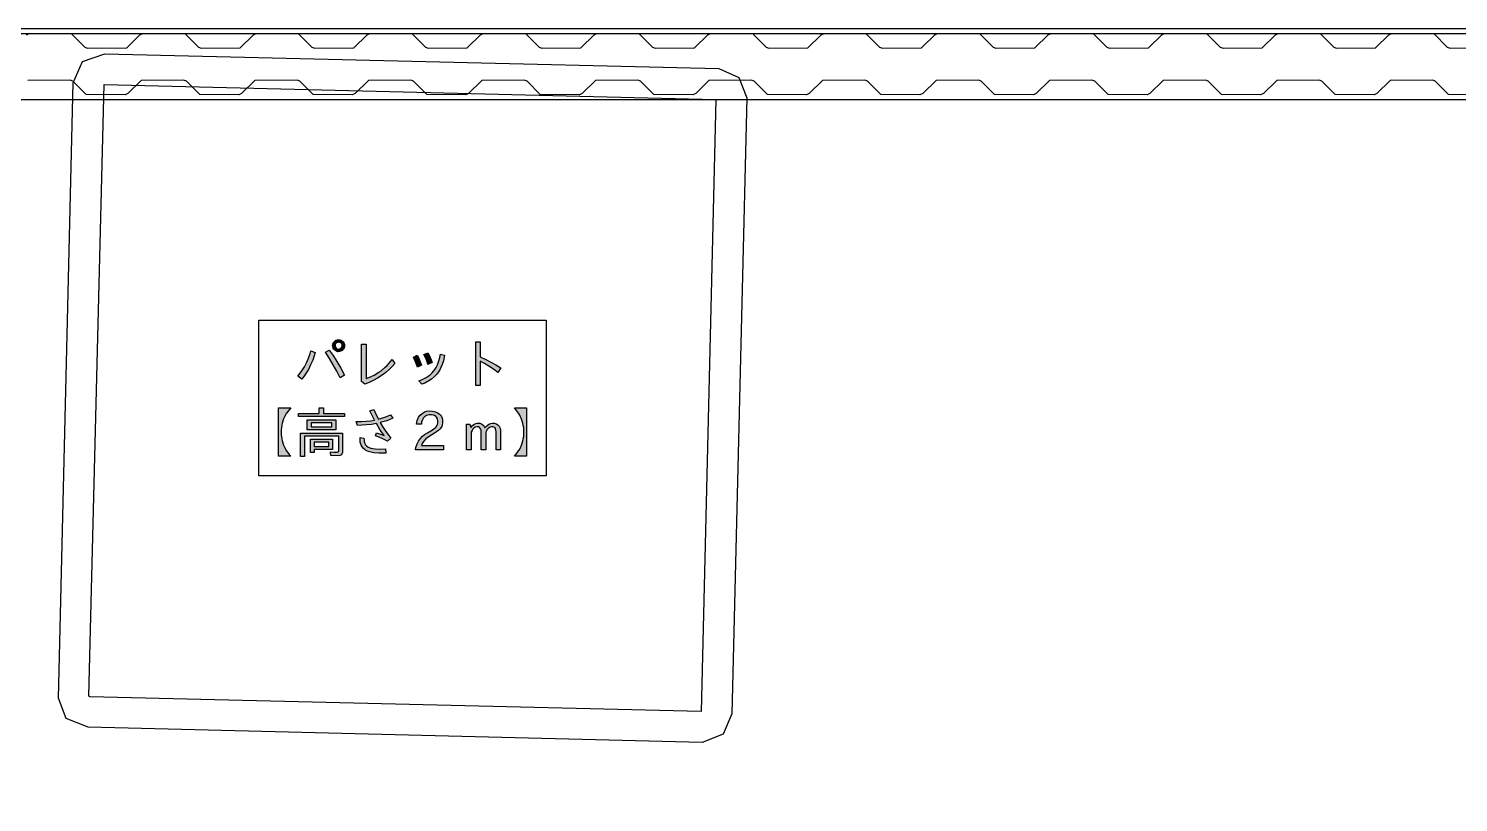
# Model space of a CAD drawing. Header units: millimetres. Extents: x -851 to 12103, y -752 to 16103.
# Drawn here: x 2083 to 5584, y 14119 to 16012 of the extents above; entities that cross this region are included whole.
import ezdxf

# ---------------------------------------------------------------- set-up
doc = ezdxf.new("R2010")
doc.units = ezdxf.units.MM
for name, color, linetype in [('名称ラベル', 1, 'Continuous'), ('壁', 8, 'Continuous'), ('床', 9, 'Continuous'), ('荷', 34, 'Continuous'), ('設備', 5, 'Continuous')]:
    doc.layers.add(name, color=color, linetype=linetype)

msp = doc.modelspace()

# ---------------------------------------------------------------- hatches: boundary and pattern name
at = {"layer": '名称ラベル'}
h = msp.add_hatch(color=1, dxfattribs=at)
h.paths.add_polyline_path([(2828, 15236.4), (2828.3, 15239.9), (2829.5, 15243), (2831.4, 15245.7), (2833.2, 15247.4), (2836.1, 15249.3), (2838.9, 15250.3), (2845.5, 15250.5), (2848.3, 15249.6), (2850, 15248.7), (2853.8, 15245.3), (2856.1, 15241.5), (2856.8, 15238.9), (2857, 15236.2), (2856.8, 15233.5), (2856, 15230.9), (2854.6, 15228.4), (2853.1, 15226.4), (2851.4, 15224.7), (2849.4, 15223.4), (2847.3, 15222.4), (2844.9, 15221.9), (2839.5, 15222), (2841.2, 15222.1), (2838.4, 15222.3), (2835.8, 15223.4), (2832.3, 15225.8), (2830.6, 15227.7), (2829.3, 15229.9), (2828.2, 15233.6)])
h.paths.add_polyline_path([(2839.4, 15244.4), (2836.4, 15242.5), (2834.9, 15240.8), (2834.3, 15239.4), (2833.8, 15235.9), (2834.6, 15232.8), (2836.6, 15229.8), (2838.9, 15228.2), (2841.8, 15227.5), (2847.9, 15227.4), (2844, 15227.7), (2847.4, 15229.1), (2849.9, 15231.6), (2851, 15234.4), (2851, 15238.2), (2850.2, 15240.4), (2848.7, 15242.4), (2846.9, 15243.8), (2844.5, 15244.7), (2848.6, 15244.7), (2840.7, 15245), (2841.1, 15244.9), (2832.9, 15244.1)])
for points in [[(2898.6, 15239.8), (2910.1, 15239.8), (2910.2, 15155.6), (2916.8, 15158.2), (2929.4, 15164.3), (2941, 15171.2), (2946.4, 15175), (2956.5, 15183.2), (2961.2, 15187.7), (2965.6, 15192.4), (2973.8, 15202.4), (2980.1, 15192.8), (2973.8, 15185.2), (2966.4, 15177.7), (2957.8, 15170.5), (2951.5, 15165.9), (2937.7, 15156.9), (2927.3, 15151.1), (2917, 15146.1), (2906.7, 15141.9), (2898.6, 15148.1)], [(3178.8, 15138.7), (3178.8, 15245.9), (3189.5, 15245.9), (3189.5, 15208.8), (3202.6, 15202.6), (3215.3, 15196), (3227.5, 15188.9), (3239.4, 15181.6), (3232.4, 15170.8), (3221.5, 15178.8), (3210.7, 15186), (3200, 15192.5), (3189.5, 15198.1), (3189.5, 15138.7)], [(2742.7, 15161.7), (2746.2, 15165.9), (2752.8, 15174.7), (2758.8, 15184.2), (2761.5, 15189.2), (2764.1, 15194.5), (2768.8, 15205.5), (2772.8, 15217.2), (2774.6, 15223.4), (2785.5, 15219.6), (2779.1, 15200.6), (2774.1, 15188.9), (2768.6, 15178), (2765.7, 15172.9), (2759.3, 15163.2), (2752.4, 15154.3)], [(2810.1, 15220.1), (2819.6, 15225.1), (2829, 15211.8), (2838.3, 15197.1), (2847.7, 15181.3), (2857, 15164.3), (2846.4, 15157.1), (2838.3, 15173.4), (2829.6, 15189.4), (2820.1, 15204.9)], [(3025.6, 15208.2), (3034.7, 15212.7), (3037.8, 15207.1), (3040.7, 15201.1), (3045.7, 15188.2), (3035.9, 15183.6), (3031, 15196.8)], [(3039.1, 15150.2), (3046.8, 15153.1), (3057.3, 15158.3), (3066.3, 15164.6), (3071.7, 15169.6), (3078.2, 15177.5), (3081.5, 15182.9), (3084.5, 15189), (3088.1, 15199.3), (3090.1, 15207.1), (3091.6, 15215.4), (3102.1, 15213), (3099, 15198.9), (3096.2, 15190.4), (3092.9, 15182.5), (3091, 15178.8), (3086.9, 15171.9), (3082.2, 15165.7), (3077.7, 15160.8), (3069.8, 15154.2), (3063.8, 15150.2), (3053.6, 15144.8), (3046, 15141.6)], [(3051.3, 15214.3), (3060.8, 15218.7), (3063.9, 15213.2), (3066.6, 15207.3), (3069.1, 15201.2), (3071.2, 15194.7), (3061.3, 15190), (3059.2, 15196.8), (3056.8, 15203.1), (3054.2, 15209)], [(2695.5, 14965.6), (2695.5, 15084.1), (2725.5, 15084.1), (2718.4, 15075.5), (2715.3, 15071.1), (2710.1, 15061.7), (2707.9, 15056.8), (2704.7, 15046.7), (2703.5, 15041.4), (2702.2, 15030.5), (2702.1, 15024.9), (2702.2, 15019.2), (2703.5, 15008.2), (2704.7, 15003), (2707.9, 14992.8), (2710.1, 14987.9), (2715.3, 14978.6), (2721.8, 14969.8), (2725.5, 14965.6)], [(2744.5, 15062.7), (2744.5, 15070.5), (2795.2, 15070.5), (2795.3, 15084.4), (2805.2, 15084.4), (2805.2, 15070.5), (2856.8, 15070.5), (2856.8, 15062.7)], [(2885.5, 15050.9), (2897.4, 15050.8), (2909.6, 15051.4), (2921.5, 15052.6), (2930.2, 15054.1), (2919.3, 15077), (2928.8, 15079.6), (2934.5, 15066.6), (2939.8, 15056.2), (2947.7, 15058.4), (2955.3, 15061), (2962.6, 15063.9), (2969.5, 15067.2), (2975.1, 15058.4), (2960.3, 15052.5), (2944.4, 15047.9), (2950, 15038.4), (2956.3, 15028.9), (2963, 15019.3), (2970.4, 15009.8), (2962.2, 15002.7), (2947.9, 15009.6), (2932.6, 15015.3), (2935.5, 15022.9), (2945.3, 15019.6), (2954.4, 15016.1), (2949.4, 15022.6), (2944.4, 15029.8), (2935, 15045.6), (2922.9, 15043.6), (2911.1, 15042.2), (2899.6, 15041.4), (2888.6, 15041.1)], [(3030.5, 14981.3), (3031.9, 14987.3), (3034.7, 14995.6), (3038.5, 15002.9), (3043.3, 15009.4), (3047.5, 15013.7), (3053.2, 15018.5), (3060.1, 15023), (3072.6, 15030.4), (3078.6, 15034.8), (3081.2, 15037.3), (3083.3, 15040.3), (3084.8, 15043.6), (3085.6, 15047), (3085.6, 15052.3), (3084.5, 15057.2), (3082.4, 15061.1), (3080.9, 15062.7), (3077.2, 15065.1), (3074.9, 15066), (3069.6, 15067), (3064.6, 15067), (3060.9, 15066.4), (3057.6, 15065.2), (3053.2, 15062.4), (3050.7, 15059.7), (3048.5, 15056.5), (3046.9, 15052.8), (3045.7, 15048.7), (3045.1, 15044), (3033.3, 15044), (3034, 15048.9), (3035.1, 15053.4), (3036.6, 15057.5), (3038.5, 15061.3), (3042.2, 15066.3), (3046.9, 15070.4), (3052.1, 15073.6), (3057.9, 15075.6), (3064.3, 15076.5), (3071.7, 15076.3), (3076.5, 15075.4), (3079.5, 15074.5), (3084.9, 15071.8), (3088.7, 15069.1), (3091.8, 15066), (3094.2, 15062.5), (3095.9, 15058.6), (3096.9, 15054.3), (3097.2, 15047.7), (3096.2, 15042.2), (3094.9, 15038.7), (3093.1, 15035.5), (3090.8, 15032.4), (3088, 15029.5), (3084.6, 15026.6), (3077.6, 15021.8), (3064.3, 15014.1), (3056.4, 15008), (3050.5, 15001.3), (3047.5, 14996.6), (3045.5, 14991.6), (3099.7, 14991.6), (3099.7, 14981.3)], [(3272.9, 15084.1), (3302.9, 15084.1), (3302.9, 14965.6), (3272.9, 14965.6), (3280, 14974.1), (3283.1, 14978.6), (3285.9, 14983.2), (3290.5, 14992.8), (3293.7, 15003), (3294.9, 15008.2), (3295.7, 15013.6), (3296.3, 15024.7), (3295.7, 15035.9), (3294.9, 15041.2), (3293.7, 15046.5), (3290.5, 15056.7), (3285.9, 15066.3), (3283.1, 15071), (3276.6, 15079.9)], [(2749.2, 14965.3), (2749.2, 15022.3), (2852.1, 15022.3), (2852, 14975.1), (2851.3, 14972.3), (2850.7, 14971.1), (2849, 14969.2), (2847.9, 14968.5), (2845.1, 14967.3), (2841.7, 14966.8), (2823.8, 14967.3), (2822.5, 14976.8), (2831, 14975.8), (2838.7, 14975.4), (2841.1, 14976.2), (2842.2, 14977.3), (2842.7, 14979.7), (2842.7, 15014.7), (2758.7, 15014.7), (2758.6, 14965.3)], [(3155.6, 14981.3), (3155.6, 15044.1), (3164.1, 15044.1), (3166, 15036.2), (3170.5, 15040.8), (3173.6, 15043.1), (3178.3, 15045.5), (3181.4, 15046.4), (3186.4, 15046.6), (3188.1, 15046.3), (3192.7, 15044.7), (3196.7, 15041.6), (3198.9, 15038.8), (3200.7, 15035.3), (3205.2, 15040.3), (3210, 15043.8), (3215.2, 15045.9), (3219, 15046.6), (3224.2, 15046.4), (3228.6, 15045.2), (3232.3, 15042.8), (3235.4, 15039.4), (3237.8, 15034.6), (3238.9, 15028.8), (3239, 14981.3), (3227.9, 14981.3), (3227.9, 15026), (3227.6, 15029.6), (3226.3, 15033.7), (3224.7, 15035.6), (3222.6, 15036.9), (3220, 15037.6), (3218.5, 15037.7), (3216.6, 15037.5), (3213.8, 15036.8), (3211.1, 15035.4), (3209.4, 15034.2), (3207.8, 15032.6), (3205.6, 15029.9), (3204.5, 15027.8), (3203.4, 15024.6), (3202.9, 15019.9), (3202.9, 14981.3), (3191.8, 14981.3), (3191.8, 15026), (3191.5, 15029.2), (3190.2, 15032.7), (3187.6, 15035.9), (3185, 15037.3), (3181.8, 15037.7), (3177.2, 15036.5), (3173, 15033.7), (3170.5, 15031), (3169.2, 15029), (3167.4, 15024.7), (3166.8, 15019.9), (3166.8, 14981.3)], [(2895, 15005.7), (2895, 15011.2), (2904.5, 15009.5), (2904.7, 15005.3), (2905.3, 15001.4), (2907, 14996.4), (2908.7, 14993.5), (2910.8, 14991), (2915.1, 14987.8), (2921.2, 14985.4), (2926.2, 14984.3), (2932, 14983.5), (2942.2, 14983.1), (2957, 14983.5), (2958.2, 14973.5), (2940.8, 14973.3), (2928.8, 14974.2), (2918.8, 14976.2), (2913.2, 14978.1), (2908.5, 14980.5), (2906.5, 14981.8), (2903, 14985), (2900.1, 14988.8), (2897.8, 14993), (2895.6, 15000.2)]]:
    msp.add_hatch(color=1, dxfattribs=at).paths.add_polyline_path(points)
h = msp.add_hatch(color=1, dxfattribs=at)
h.paths.add_polyline_path([(2765.8, 15030.2), (2765.8, 15054.7), (2835.5, 15054.7), (2835.5, 15030.2)])
h.paths.add_polyline_path([(2775, 15037.5), (2826.2, 15037.4), (2826.3, 15047.5), (2775.1, 15047.6)])
h = msp.add_hatch(color=1, dxfattribs=at)
h.paths.add_polyline_path([(2773.6, 14974.5), (2773.6, 15007.4), (2827.2, 15007.4), (2827.2, 14982.1), (2782.5, 14982.1), (2782.5, 14974.5)])
h.paths.add_polyline_path([(2782.5, 15000.3), (2782.5, 14989.1), (2818.3, 14989.2), (2818.3, 15000.3)])

# ---------------------------------------------------------------- linework, layer by layer
for points in [[(2647.5, 14917.3), (2647.5, 15298.8), (3350.9, 15298.8), (3350.9, 14917.3)], [(2827.9, 15236.4), (2828.3, 15239.9), (2829.5, 15243), (2831.4, 15245.7), (2833.2, 15247.4), (2836.1, 15249.3), (2838.9, 15250.3), (2845.5, 15250.5), (2848.3, 15249.6), (2850, 15248.7), (2853.8, 15245.3), (2856.1, 15241.5), (2856.8, 15238.9), (2857, 15236.2), (2856.8, 15233.5), (2856, 15230.9), (2854.6, 15228.4), (2853.1, 15226.4), (2851.3, 15224.7), (2849.4, 15223.4), (2847.3, 15222.4), (2844.9, 15221.9), (2839.5, 15222), (2841.2, 15222.1), (2838.4, 15222.3), (2835.8, 15223.5), (2832.3, 15225.8), (2830.6, 15227.7), (2829.3, 15229.9), (2828.2, 15233.6)], [(2839.4, 15244.4), (2836.4, 15242.5), (2834.9, 15240.8), (2834.3, 15239.4), (2833.8, 15235.9), (2834.6, 15232.8), (2836.7, 15229.8), (2838.9, 15228.2), (2841.8, 15227.5), (2847.9, 15227.4), (2844, 15227.7), (2847.4, 15229.1), (2849.9, 15231.6), (2851, 15234.4), (2851, 15238.2), (2850.2, 15240.4), (2848.7, 15242.4), (2846.9, 15243.8), (2844.5, 15244.7), (2848.6, 15244.7), (2840.7, 15245), (2841.2, 15244.9), (2832.9, 15244.1)], [(2898.7, 15239.8), (2910.2, 15239.8), (2910.2, 15155.6), (2916.8, 15158.2), (2929.4, 15164.2), (2941, 15171.2), (2946.4, 15175), (2956.5, 15183.2), (2961.2, 15187.7), (2965.6, 15192.4), (2973.8, 15202.4), (2980.1, 15192.8), (2973.8, 15185.1), (2966.4, 15177.7), (2957.8, 15170.5), (2951.5, 15165.9), (2937.7, 15157), (2927.3, 15151.1), (2917, 15146.1), (2906.7, 15141.9), (2898.7, 15148.1)], [(3178.8, 15138.7), (3178.8, 15245.9), (3189.5, 15245.9), (3189.5, 15208.9), (3202.6, 15202.6), (3215.2, 15196), (3227.5, 15188.9), (3239.4, 15181.6), (3232.4, 15170.9), (3221.5, 15178.8), (3210.7, 15186), (3200, 15192.5), (3189.5, 15198.1), (3189.5, 15138.7)], [(2742.7, 15161.7), (2746.2, 15165.9), (2752.8, 15174.6), (2758.8, 15184.2), (2761.5, 15189.2), (2764.1, 15194.5), (2768.8, 15205.5), (2772.8, 15217.2), (2774.6, 15223.4), (2785.5, 15219.6), (2779.1, 15200.6), (2774.1, 15188.9), (2768.6, 15178), (2765.7, 15172.9), (2759.3, 15163.2), (2752.4, 15154.3)], [(2810.1, 15220.1), (2819.6, 15225.1), (2829, 15211.8), (2838.3, 15197.1), (2847.7, 15181.3), (2857, 15164.3), (2846.4, 15157.1), (2838.3, 15173.4), (2829.6, 15189.4), (2820.2, 15204.9)], [(3025.6, 15208.2), (3034.7, 15212.7), (3037.8, 15207.1), (3040.7, 15201.1), (3045.7, 15188.2), (3035.9, 15183.6), (3031, 15196.8)], [(3039.1, 15150.2), (3046.8, 15153.1), (3057.2, 15158.3), (3066.3, 15164.6), (3071.7, 15169.6), (3078.2, 15177.5), (3081.5, 15182.9), (3084.5, 15189), (3088.1, 15199.3), (3090.1, 15207.1), (3091.6, 15215.4), (3102.1, 15213), (3099, 15198.9), (3096.2, 15190.4), (3092.9, 15182.5), (3091, 15178.8), (3086.9, 15171.9), (3082.2, 15165.7), (3077.7, 15160.8), (3069.8, 15154.2), (3063.8, 15150.2), (3053.6, 15144.8), (3046.1, 15141.6)], [(3051.3, 15214.3), (3060.8, 15218.7), (3063.9, 15213.2), (3066.6, 15207.3), (3069.1, 15201.2), (3071.2, 15194.7), (3061.3, 15190), (3059.2, 15196.8), (3056.8, 15203.1), (3054.2, 15209)], [(2695.5, 14965.6), (2695.5, 15084.1), (2725.5, 15084.1), (2718.4, 15075.5), (2715.3, 15071.1), (2710.1, 15061.7), (2707.9, 15056.8), (2704.7, 15046.7), (2703.5, 15041.4), (2702.2, 15030.5), (2702.1, 15024.9), (2702.2, 15019.2), (2703.5, 15008.2), (2704.7, 15003), (2707.9, 14992.8), (2710.1, 14987.9), (2715.3, 14978.6), (2721.8, 14969.8), (2725.5, 14965.6)], [(2744.5, 15062.7), (2744.5, 15070.5), (2795.2, 15070.5), (2795.2, 15084.4), (2805.2, 15084.4), (2805.2, 15070.5), (2856.8, 15070.5), (2856.8, 15062.7)], [(2765.8, 15030.2), (2765.8, 15054.7), (2835.5, 15054.7), (2835.5, 15030.2)], [(2885.5, 15050.9), (2897.4, 15050.8), (2909.6, 15051.4), (2921.5, 15052.6), (2930.2, 15054.1), (2919.3, 15077), (2928.8, 15079.6), (2934.5, 15066.6), (2939.8, 15056.2), (2947.8, 15058.4), (2955.3, 15061), (2962.6, 15063.9), (2969.5, 15067.2), (2975.1, 15058.4), (2960.3, 15052.5), (2944.4, 15047.9), (2950, 15038.4), (2956.2, 15028.9), (2963, 15019.3), (2970.4, 15009.8), (2962.2, 15002.7), (2947.9, 15009.6), (2932.6, 15015.3), (2935.5, 15022.9), (2945.3, 15019.6), (2954.4, 15016.1), (2949.4, 15022.6), (2944.4, 15029.8), (2935, 15045.6), (2922.9, 15043.6), (2911.1, 15042.2), (2899.6, 15041.4), (2888.6, 15041.1)], [(3030.5, 14981.3), (3031.9, 14987.3), (3034.7, 14995.6), (3038.5, 15002.9), (3043.3, 15009.4), (3047.5, 15013.7), (3053.2, 15018.5), (3060.1, 15023), (3072.6, 15030.4), (3078.6, 15034.8), (3081.2, 15037.3), (3083.3, 15040.3), (3084.8, 15043.6), (3085.6, 15047), (3085.6, 15052.3), (3084.5, 15057.1), (3082.4, 15061.1), (3080.9, 15062.7), (3077.2, 15065.1), (3074.9, 15066), (3069.6, 15067), (3064.6, 15067), (3060.9, 15066.4), (3057.6, 15065.2), (3053.2, 15062.4), (3050.7, 15059.7), (3048.5, 15056.5), (3046.9, 15052.8), (3045.7, 15048.7), (3045.1, 15044), (3033.3, 15044), (3034, 15048.9), (3035.1, 15053.4), (3036.6, 15057.5), (3038.5, 15061.3), (3042.2, 15066.3), (3046.9, 15070.4), (3052.1, 15073.6), (3057.9, 15075.6), (3064.3, 15076.5), (3071.7, 15076.3), (3076.5, 15075.4), (3079.4, 15074.5), (3084.9, 15071.8), (3088.7, 15069.1), (3091.8, 15066), (3094.2, 15062.5), (3095.9, 15058.6), (3096.9, 15054.3), (3097.2, 15047.6), (3096.2, 15042.2), (3094.9, 15038.7), (3093.1, 15035.5), (3090.8, 15032.4), (3088, 15029.5), (3084.6, 15026.6), (3077.6, 15021.8), (3064.3, 15014.1), (3056.4, 15008), (3050.5, 15001.3), (3047.5, 14996.6), (3045.5, 14991.6), (3099.7, 14991.6), (3099.7, 14981.3)], [(3272.9, 15084.1), (3302.9, 15084.1), (3302.9, 14965.6), (3272.9, 14965.6), (3280, 14974.1), (3283.1, 14978.6), (3285.9, 14983.2), (3290.5, 14992.9), (3293.7, 15003), (3294.8, 15008.2), (3295.7, 15013.6), (3296.3, 15024.7), (3295.7, 15035.9), (3294.8, 15041.2), (3293.7, 15046.5), (3290.5, 15056.7), (3285.9, 15066.3), (3283.1, 15071), (3276.6, 15079.9)], [(2749.2, 14965.3), (2749.2, 15022.3), (2852.1, 15022.3), (2852, 14975.1), (2851.3, 14972.3), (2850.7, 14971.1), (2849, 14969.2), (2847.9, 14968.5), (2845.2, 14967.4), (2841.7, 14966.8), (2823.8, 14967.3), (2822.5, 14976.8), (2831, 14975.8), (2838.7, 14975.4), (2841.1, 14976.2), (2842.2, 14977.3), (2842.7, 14979.7), (2842.7, 15014.7), (2758.7, 15014.7), (2758.6, 14965.3)], [(2775, 15037.5), (2826.2, 15037.4), (2826.3, 15047.5), (2775.1, 15047.6)], [(3155.6, 14981.3), (3155.6, 15044.1), (3164.1, 15044.1), (3166, 15036.2), (3170.5, 15040.8), (3173.6, 15043.1), (3178.3, 15045.5), (3181.4, 15046.4), (3186.4, 15046.6), (3188.1, 15046.3), (3192.7, 15044.7), (3196.7, 15041.6), (3198.9, 15038.8), (3200.8, 15035.3), (3205.2, 15040.3), (3210, 15043.8), (3215.2, 15046), (3219, 15046.6), (3224.2, 15046.4), (3228.6, 15045.2), (3232.3, 15042.8), (3235.4, 15039.4), (3237.8, 15034.6), (3238.9, 15028.8), (3239, 14981.3), (3227.9, 14981.3), (3227.9, 15026), (3227.6, 15029.6), (3226.3, 15033.7), (3224.7, 15035.6), (3222.6, 15037), (3220, 15037.6), (3218.5, 15037.7), (3216.6, 15037.5), (3213.8, 15036.8), (3211.1, 15035.4), (3209.4, 15034.2), (3207.8, 15032.6), (3205.6, 15029.9), (3204.6, 15027.8), (3203.4, 15024.6), (3202.9, 15019.9), (3202.9, 14981.3), (3191.8, 14981.3), (3191.8, 15026), (3191.5, 15029.2), (3190.2, 15032.7), (3187.6, 15035.9), (3185, 15037.3), (3181.8, 15037.7), (3177.2, 15036.5), (3173, 15033.7), (3170.5, 15031), (3169.2, 15029), (3167.4, 15024.7), (3166.8, 15019.9), (3166.8, 14981.3)], [(2773.6, 14974.5), (2773.6, 15007.4), (2827.2, 15007.4), (2827.2, 14982.1), (2782.5, 14982.1), (2782.5, 14974.5)], [(2782.5, 15000.3), (2782.5, 14989.1), (2818.3, 14989.2), (2818.3, 15000.3)], [(2895, 15005.7), (2895, 15011.2), (2904.5, 15009.5), (2904.7, 15005.3), (2905.3, 15001.4), (2907, 14996.4), (2908.7, 14993.5), (2910.8, 14991), (2915.1, 14987.8), (2921.2, 14985.4), (2926.2, 14984.3), (2932, 14983.5), (2942.2, 14983.1), (2957, 14983.5), (2958.2, 14973.5), (2940.8, 14973.3), (2928.8, 14974.2), (2918.8, 14976.2), (2913.2, 14978.1), (2908.6, 14980.5), (2906.5, 14981.9), (2903, 14985), (2900.1, 14988.8), (2897.8, 14993), (2895.6, 15000.2)]]:
    msp.add_lwpolyline(points, close=True, dxfattribs=at)
at = {"layer": '壁'}
msp.add_lwpolyline([(0, 16006), (1.8, 16010.2), (6, 16012), (11994, 16012), (11998.2, 16010.2), (12000, 16006), (12000, 15844), (11998.2, 15839.8), (11994, 15838), (6, 15838), (1.8, 15839.8), (0, 15844)], close=True, dxfattribs=at)
for points in [[(2078.2, 15997.1), (2085, 16000), (2188.6, 15999.2), (2221.2, 15966.9), (2228, 15964), (2323.6, 15964.8), (2356.2, 15997.1), (2363, 16000), (2466.6, 15999.2), (2499.2, 15966.9), (2506, 15964), (2601.6, 15964.8), (2634.2, 15997.1), (2641, 16000), (2744.6, 15999.2), (2777.2, 15966.9), (2784, 15964), (2879.6, 15964.8), (2912.2, 15997.1), (2919, 16000), (3022.6, 15999.2), (3055.2, 15966.9), (3062, 15964), (3157.6, 15964.8), (3190.2, 15997.1), (3197, 16000), (3300.6, 15999.2), (3333.2, 15966.9), (3340, 15964), (3435.6, 15964.8), (3468.2, 15997.1), (3475, 16000), (3578.6, 15999.2), (3611.2, 15966.9), (3618, 15964), (3713.6, 15964.8), (3746.2, 15997.1), (3753, 16000), (3856.6, 15999.2), (3889.2, 15966.9), (3896, 15964), (3991.6, 15964.8), (4024.2, 15997.1), (4031, 16000), (4134.6, 15999.2), (4167.2, 15966.9), (4174, 15964), (4269.6, 15964.8), (4302.2, 15997.1), (4309, 16000), (4412.6, 15999.2), (4445.2, 15966.9), (4452, 15964), (4547.6, 15964.8), (4580.2, 15997.1), (4587, 16000), (4690.6, 15999.2), (4723.2, 15966.9), (4730, 15964), (4825.6, 15964.8), (4858.2, 15997.1), (4865, 16000), (4968.6, 15999.2), (5001.2, 15966.9), (5008, 15964), (5103.6, 15964.8), (5136.2, 15997.1), (5143, 16000), (5246.6, 15999.2), (5279.2, 15966.9), (5286, 15964), (5381.6, 15964.8), (5414.2, 15997.1), (5421, 16000), (5524.6, 15999.2), (5557.2, 15966.9), (5564, 15964), (5659.6, 15964.8)], [(5656, 15850), (5560.4, 15850.8), (5527.8, 15883.1), (5521, 15886), (5417.4, 15885.2), (5384.8, 15852.9), (5378, 15850), (5282.4, 15850.8), (5249.8, 15883.1), (5243, 15886), (5139.4, 15885.2), (5106.8, 15852.9), (5100, 15850), (5004.4, 15850.8), (4971.8, 15883.1), (4965, 15886), (4861.4, 15885.2), (4828.8, 15852.9), (4822, 15850), (4726.4, 15850.8), (4693.8, 15883.1), (4687, 15886), (4583.4, 15885.2), (4550.8, 15852.9), (4544, 15850), (4448.4, 15850.8), (4415.8, 15883.1), (4409, 15886), (4305.4, 15885.2), (4272.8, 15852.9), (4266, 15850), (4170.4, 15850.8), (4137.8, 15883.1), (4131, 15886), (4027.4, 15885.2), (3994.8, 15852.9), (3988, 15850), (3892.4, 15850.8), (3859.8, 15883.1), (3853, 15886), (3749.4, 15885.2), (3716.8, 15852.9), (3710, 15850), (3614.4, 15850.8), (3581.8, 15883.1), (3575, 15886), (3471.4, 15885.2), (3438.8, 15852.9), (3432, 15850), (3336.4, 15850.8), (3303.8, 15883.1), (3297, 15886), (3193.4, 15885.2), (3160.8, 15852.9), (3154, 15850), (3058.4, 15850.8), (3025.8, 15883.1), (3019, 15886), (2915.4, 15885.2), (2882.8, 15852.9), (2876, 15850), (2780.4, 15850.8), (2747.8, 15883.1), (2741, 15886), (2637.4, 15885.2), (2604.8, 15852.9), (2598, 15850), (2502.4, 15850.8), (2469.8, 15883.1), (2463, 15886), (2359.4, 15885.2), (2326.8, 15852.9), (2320, 15850), (2224.4, 15850.8), (2191.8, 15883.1), (2185, 15886), (2081.4, 15885.2)]]:
    msp.add_lwpolyline(points, dxfattribs=at)
at = {"layer": '床'}
msp.add_lwpolyline([(0, 16000), (12000, 16000), (12000, 0), (0, 0)], close=True, dxfattribs=at)
at = {"layer": '荷'}
msp.add_lwpolyline([(2156.5, 14373.7), (2192.7, 15879), (2215.2, 15931.5), (2270, 15950.6), (3773.1, 15914.2), (3822.4, 15892.2), (3842.1, 15842.8), (3805.6, 14335.7), (3783.7, 14285.2), (3732.7, 14265.3), (2229.4, 14302.5), (2175.5, 14323.6)], close=True, dxfattribs=at)
at = {"layer": '設備'}
msp.add_lwpolyline([(2231.3, 14378.5), (2268.4, 15875.2), (3766.3, 15838.9), (3730, 14341), (2233.3, 14376.5)], close=True, dxfattribs=at)

doc.saveas('drawing.dxf')
